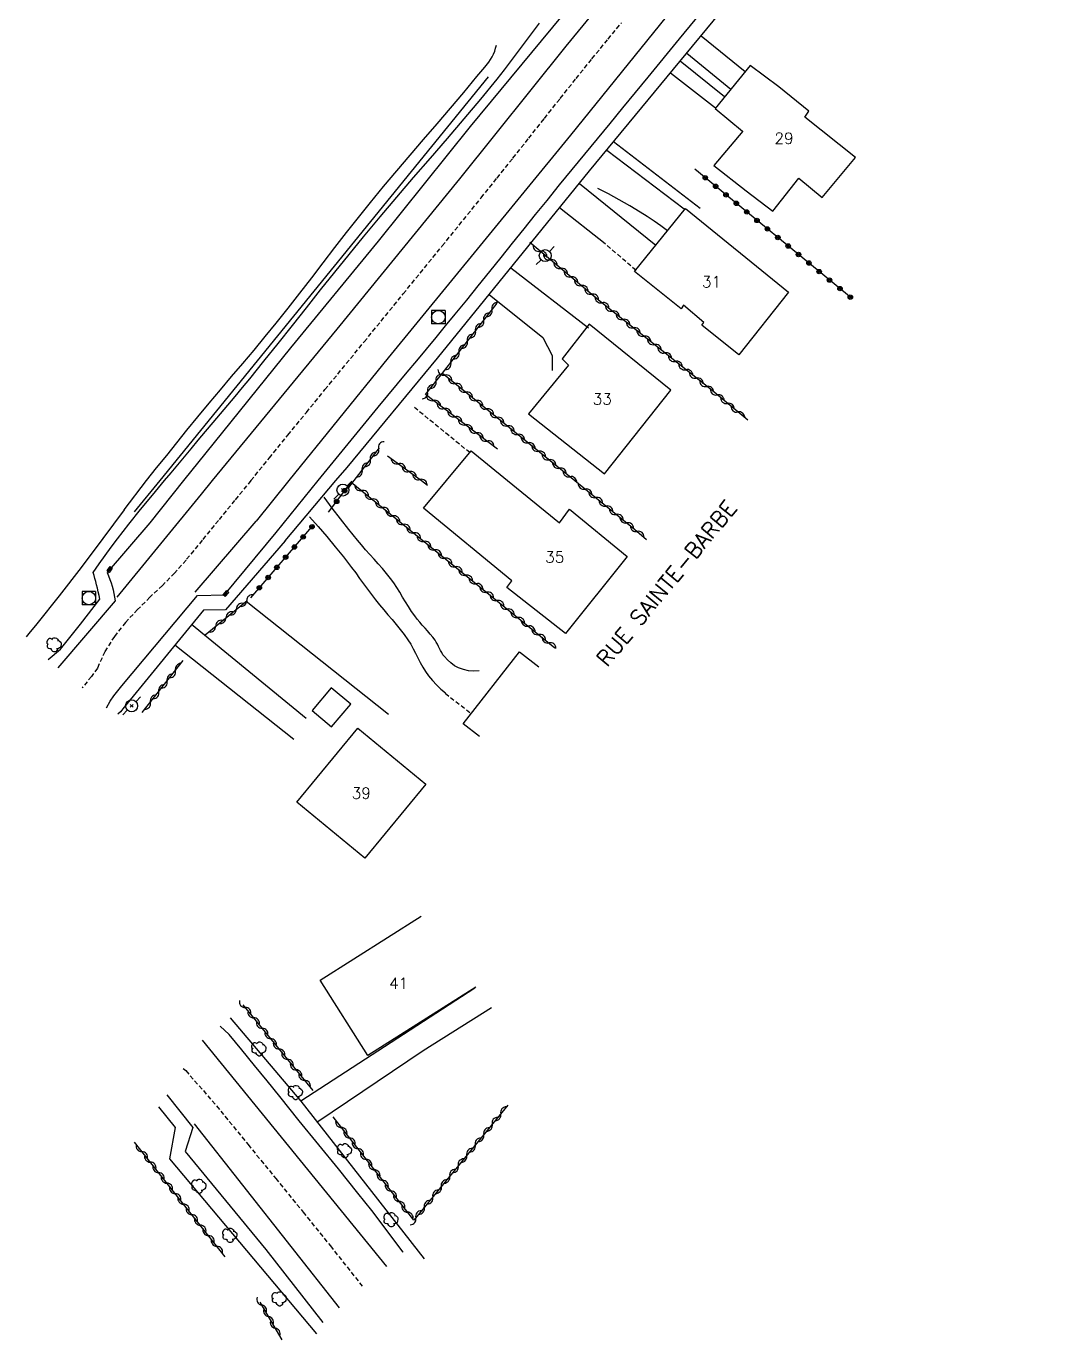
# Model space of a CAD drawing. Header units: millimetres. Extents: x 145000 to 146001, y 142000 to 143001.
# Drawn here: x 145885.2 to 146000, y 142575 to 142721.8 of the extents above; entities that cross this region are included whole.
import ezdxf
from ezdxf.enums import TextEntityAlignment as Align

# ---------------------------------------------------------------- set-up
doc = ezdxf.new("R2010")
doc.units = ezdxf.units.MM
doc.linetypes.add('DASHED', pattern=[0.75, 0.5, -0.25])
doc.layers.get('0').update_dxf_attribs({"linetype": 'CONTINUOUS'})
for name, color, linetype in [('W0001', 6, 'DASHED'), ('W0004', 5, 'CONTINUOUS'), ('W0006', 2, 'CONTINUOUS'), ('W0008', 7, 'CONTINUOUS'), ('W0014', 7, 'CONTINUOUS'), ('W0017', 7, 'CONTINUOUS'), ('W0101', 7, 'CONTINUOUS'), ('W0104', 1, 'CONTINUOUS'), ('W0112', 1, 'DASHED'), ('W0211', 2, 'CONTINUOUS'), ('W0214', 2, 'CONTINUOUS'), ('W0300', 7, 'CONTINUOUS'), ('W0310', 3, 'CONTINUOUS'), ('W0323', 7, 'CONTINUOUS'), ('W0330', 7, 'CONTINUOUS'), ('W0401', 7, 'CONTINUOUS'), ('W0420', 7, 'CONTINUOUS'), ('W0473', 7, 'CONTINUOUS'), ('W0989', 7, 'CONTINUOUS'), ('W0991', 7, 'CONTINUOUS')]:
    doc.layers.add(name, color=color, linetype=linetype)
doc.styles.get("Standard").update_dxf_attribs({"font": 'romans.shx', "width": 0.85})

# ---------------------------------------------------------------- blocks, each defined once
blk = doc.blocks.new('T300')
for p, q in [((-0.8, 0.51), (-0.86, 0.34)), ((-0.86, 0.34), (-0.86, 0.17)), ((-0.86, 0.17), (-0.74, 0.06)), ((-0.69, 0.63), (-0.8, 0.51)), ((-0.8, -0.06), (-0.74, 0.06)), ((-0.74, 0.06), (-0.69, 0.11)), ((-0.57, 0.69), (-0.69, 0.63)), ((-0.46, 0.69), (-0.57, 0.69)), ((-0.29, 0.63), (-0.46, 0.69)), ((-0.29, 0.63), (-0.17, 0.74)), ((-0.23, 0.57), (-0.29, 0.63)), ((-0.17, 0.74), (-0.06, 0.8)), ((-0.06, 0.8), (0.06, 0.8)), ((0.06, 0.8), (0.23, 0.74)), ((0.23, 0.74), (0.34, 0.63)), ((0.34, 0.63), (0.4, 0.51)), ((0.46, 0.46), (0.34, 0.46)), ((0.4, 0.51), (0.4, 0.46)), ((0.57, 0.4), (0.46, 0.46)), ((0.57, 0.4), (0.69, 0.29)), ((0.69, 0.29), (0.74, 0.17)), ((0.74, 0.06), (0.69, -0.17)), ((0.74, 0.17), (0.74, 0.06)), ((-0.8, -0.17), (-0.8, -0.06)), ((-0.8, -0.23), (-0.8, -0.17)), ((-0.74, -0.34), (-0.8, -0.23)), ((-0.69, -0.4), (-0.74, -0.34)), ((-0.51, -0.46), (-0.69, -0.4)), ((-0.4, -0.46), (-0.51, -0.46)), ((-0.4, -0.46), (-0.34, -0.46)), ((-0.34, -0.46), (-0.34, -0.4)), ((-0.34, -0.51), (-0.34, -0.46)), ((-0.29, -0.63), (-0.34, -0.51)), ((-0.17, -0.74), (-0.29, -0.63)), ((-0.06, -0.8), (-0.17, -0.74)), ((0.06, -0.8), (-0.06, -0.8)), ((0.17, -0.74), (0.06, -0.8)), ((0.23, -0.69), (0.17, -0.74)), ((0.29, -0.46), (0.23, -0.46)), ((0.29, -0.63), (0.23, -0.69)), ((0.46, -0.4), (0.29, -0.46)), ((0.34, -0.51), (0.29, -0.63)), ((0.34, -0.51), (0.34, -0.46)), ((0.57, -0.34), (0.46, -0.4)), ((0.63, -0.29), (0.57, -0.34)), ((0.69, -0.17), (0.63, -0.29))]:
    blk.add_line(p, q)
blk = doc.blocks.new('T473')
for p, q in [((-0.166667, 0.166667), (0.166667, -0.166667)), ((-0.166667, -0.166667), (0.166667, 0.166667)), ((0.500001, 0.500001), (1.000002, 1.000002)), ((-1.000002, -1.000002), (-0.500001, -0.500001))]:
    blk.add_line(p, q)
blk.add_ellipse((0, 0), major_axis=(0.471405, 0.471405), ratio=1, start_param=5.4977871438, end_param=11.780972451)
blk = doc.blocks.new('T401')
for p, q in [((-0.3, 0.3), (0, 0.3)), ((-0.3, -0.25), (-0.3, 0.3)), ((-0.3, 0.15), (0, 0.15)), ((-0.3, 0), (0, 0)), ((0, 0.3), (0, -0.25)), ((-0.3, -0.15), (0, -0.15)), ((-0.3, -0.25), (-0.3, -0.3)), ((-0.3, -0.3), (0, -0.3)), ((0, -0.3), (0, -0.25))]:
    blk.add_line(p, q)
blk = doc.blocks.new('T420')
for p, q in [((0.75, 0.75), (-0.75, 0.75)), ((-0.75, 0.75), (-0.75, -0.75)), ((0.75, 0.75), (0.75, -0.75)), ((0.75, -0.75), (-0.75, -0.75))]:
    blk.add_line(p, q)
blk.add_ellipse((0, 0), major_axis=(-0.53, 0.53), ratio=1, start_param=3.926991, end_param=10.210176)
blk = doc.blocks.new('t310o')
at = {"color": 0, "linetype": 'Continuous'}
for centre, start, end in [((-0.5, 0.38), 216.8699, 323.1304), ((0.5, -0.37), 36.8699, 143.1303)]:
    blk.add_arc(centre, 0.625, start, end, dxfattribs=at)
blk = doc.blocks.new('t323o')
at = {"color": 0, "linetype": 'Continuous'}
for radius in [0.25, 0.15]:
    blk.add_circle((0, 0), radius, dxfattribs=at)

msp = doc.modelspace()

# ---------------------------------------------------------------- linework, layer by layer
at = {"layer": 'W0001'}
for points in [[(145910.35, 142671), (145912.42, 142673.54), (145914.49, 142676.09), (145916.56, 142678.63), (145918.64, 142681.18), (145923.02, 142686.52), (145927.39, 142691.88), (145931.75, 142697.24), (145936.1, 142702.62), (145937.88, 142704.83), (145939.65, 142707.05), (145941.41, 142709.28), (145943.18, 142711.5), (145944.94, 142713.73), (145946.71, 142715.95), (145948.49, 142718.16), (145950.29, 142720.36), (145951.8, 142722.19)], [(145910.35, 142671), (145908.54, 142668.78), (145906.72, 142666.56), (145904.91, 142664.34), (145903.1, 142662.12), (145901.82, 142660.67), (145900.46, 142659.29), (145899.06, 142657.96), (145897.69, 142656.6), (145896.33, 142655.15), (145895.09, 142653.58), (145894.02, 142651.88), (145893.2, 142650.04), (145892.53, 142649.11), (145891.5, 142647.85), (145891.5, 142647.85)], [(145902.79, 142605.28), (145903.07, 142605.05), (145905.05, 142602.82), (145906.98, 142600.54), (145910.05, 142596.78), (145913.13, 142593.01), (145916.19, 142589.24), (145919.24, 142585.46), (145922.89, 142580.85)]]:
    msp.add_lwpolyline(points, dxfattribs=at)
at = {"layer": 'W0004'}
for points in [[(145904.92, 142608.45), (145925.51, 142583.15)], [(145920.26, 142578.55), (145904.06, 142599.1)]]:
    msp.add_lwpolyline(points, dxfattribs=at)
at = {"layer": 'W0006'}
for points in [[(145983.37, 142766.27), (145980.26, 142766.31), (145970.95, 142754.58), (145959, 142740.11), (145945.15, 142723), (145934.87, 142710.58), (145924.6, 142697.78), (145914.78, 142685.83), (145905.3, 142674.12), (145902.81, 142671)], [(145917.88, 142671), (145919.55, 142673.05), (145921.23, 142675.11), (145922.91, 142677.16), (145924.59, 142679.21), (145925.66, 142680.51), (145926.74, 142681.81), (145927.82, 142683.11), (145928.9, 142684.4), (145929.98, 142685.7), (145931.06, 142687), (145932.13, 142688.3), (145933.2, 142689.6), (145934.49, 142691.19), (145935.78, 142692.78), (145937.06, 142694.37), (145938.33, 142695.96), (145939.61, 142697.56), (145940.89, 142699.15), (145942.17, 142700.74), (145943.46, 142702.33), (145944.87, 142704.05), (145946.28, 142705.78), (145947.69, 142707.5), (145949.11, 142709.22), (145950.53, 142710.94), (145951.94, 142712.66), (145953.36, 142714.38), (145954.77, 142716.1), (145958.27, 142720.37), (145961.76, 142724.64)], [(145902.81, 142671), (145899.05, 142666.29), (145894.28, 142660.74)], [(145913.17, 142665.2), (145917.88, 142671)], [(145907.41, 142658.23), (145913.17, 142665.2)], [(145894.29, 142660.74), (145894.44, 142660.36), (145894.59, 142659.97), (145894.72, 142659.58), (145894.83, 142659.19), (145894.94, 142658.78), (145895.03, 142658.38), (145895.11, 142657.96), (145895.17, 142657.55)], [(145904.39, 142658.18), (145907.41, 142658.23)]]:
    msp.add_lwpolyline(points, dxfattribs=at)
at = {"layer": 'W0008'}
for points in [[(145993.33, 142767.86), (145982.48, 142754.41), (145974.3, 142744.43), (145964.33, 142732.39), (145956.77, 142722.83), (145946.07, 142709.62), (145935.98, 142697.28), (145925.69, 142684.74), (145914.61, 142671)], [(145906.08, 142671), (145919.99, 142687.93), (145933.7, 142704.74), (145945.61, 142719.57), (145958.35, 142735.09), (145971.39, 142751.13), (145983.39, 142766.02)], [(145895.41, 142657.99), (145904.83, 142669.48), (145906.08, 142671)], [(145914.61, 142671), (145910.96, 142666.48)], [(145904.12, 142658.53), (145910.96, 142666.48)]]:
    msp.add_lwpolyline(points, dxfattribs=at)
at = {"layer": 'W0014'}
for points in [[(145919.85, 142671), (145921.11, 142672.48), (145931.21, 142684.68), (145948.22, 142705.62), (145972.86, 142735.46), (145988.85, 142755.51), (145996.12, 142764.63), (145995.34, 142767.56), (146000, 142773.21)], [(145900.69, 142671), (145901.43, 142671.89), (145902.18, 142672.77), (145902.92, 142673.66), (145903.66, 142674.55), (145904.47, 142675.53), (145905.29, 142676.51), (145906.12, 142677.49), (145906.94, 142678.46), (145907.76, 142679.44), (145908.59, 142680.42), (145909.4, 142681.4), (145910.22, 142682.38), (145911.82, 142684.36), (145913.41, 142686.34), (145914.99, 142688.33), (145916.57, 142690.33), (145918.15, 142692.32), (145919.73, 142694.31), (145921.33, 142696.29), (145922.94, 142698.26), (145924.79, 142700.48), (145926.66, 142702.68), (145928.55, 142704.87), (145930.44, 142707.05), (145932.33, 142709.24), (145934.21, 142711.44), (145936.06, 142713.65), (145937.89, 142715.89), (145938.7, 142716.92), (145939.5, 142717.96), (145940.28, 142719), (145941.06, 142720.05), (145941.84, 142721.1), (145942.62, 142722.15)], [(145892.73, 142660.73), (145893.38, 142661.69), (145894.05, 142662.63), (145894.73, 142663.57), (145895.43, 142664.5), (145896.71, 142666.15), (145898.02, 142667.78), (145899.35, 142669.39), (145900.69, 142671)], [(145914.19, 142664.28), (145919.85, 142671)], [(145914.19, 142664.28), (145907.5, 142656.57), (145905.05, 142656.53), (145896.17, 142645.69)], [(145893.48, 142657.76), (145893.39, 142658.17), (145893.29, 142658.57), (145893.2, 142658.97), (145893.1, 142659.37), (145893.01, 142659.71), (145892.92, 142660.05), (145892.83, 142660.39), (145892.73, 142660.73)], [(145887.7, 142651), (145889.08, 142652.16), (145891.29, 142654.96), (145893.48, 142657.76)], [(145895.17, 142657.55), (145888.78, 142650.09)], [(145895.94, 142648.08), (145904.39, 142658.18)], [(145894.22, 142645.62), (145894.62, 142646.37), (145895.05, 142646.95), (145895.48, 142647.52), (145895.94, 142648.08)], [(145896.17, 142645.69), (145895.77, 142645.15), (145895.48, 142644.9)], [(145908.05, 142610.94), (145915.92, 142601.63), (145929.73, 142584.02)], [(145927.37, 142584.77), (145927.37, 142584.77), (145923.87, 142589.43), (145923.87, 142589.43), (145922.32, 142591.36), (145920.14, 142594.06), (145917.96, 142596.76), (145915.77, 142599.46), (145913.59, 142602.16), (145912.18, 142603.9), (145910.77, 142605.64), (145909.35, 142607.38), (145907.93, 142609.11), (145906.93, 142610.03)], [(145900.94, 142602.34), (145903.86, 142598.68), (145903, 142596.03), (145912.02, 142585.07), (145918.39, 142576.91), (145918.39, 142576.91)], [(145900.03, 142601), (145901.89, 142598.7)], [(145901.89, 142598.7), (145901.24, 142595.18), (145917.7, 142575.62)]]:
    msp.add_lwpolyline(points, dxfattribs=at)
at = {"layer": 'W0017'}
for points in [[(145965.61, 142716.71), (145960.68, 142720.7)], [(145963.31, 142713.91), (145958.35, 142717.88)], [(145959.1, 142718.79), (145964.01, 142714.76)], [(145957.28, 142716.59), (145962.3, 142712.67)], [(145960.58, 142701.42), (145950.9, 142708.86)], [(145950.14, 142707.95), (145958.79, 142701.38)], [(145947.08, 142704.21), (145955.64, 142697.34)], [(145949.95, 142697.48), (145944.87, 142701.5)], [(145948.09, 142688.05), (145939.41, 142694.77)], [(145937.01, 142691.81), (145942.99, 142686.99), (145944.03, 142685), (145944.02, 142683.33)], [(145935.86, 142649.75), (145935.27, 142649.71), (145934.69, 142649.76), (145934.12, 142649.88), (145933.57, 142650.07), (145933.11, 142650.31), (145932.7, 142650.62), (145932.33, 142650.97), (145931.99, 142651.35), (145931.83, 142651.55), (145931.69, 142651.78), (145931.56, 142652.01), (145931.44, 142652.24), (145931.33, 142652.48), (145931.21, 142652.71), (145931.08, 142652.94), (145930.94, 142653.16), (145930.68, 142653.52), (145930.4, 142653.86), (145930.11, 142654.2), (145929.82, 142654.53), (145929.52, 142654.86), (145929.23, 142655.19), (145928.95, 142655.53), (145928.67, 142655.88), (145928.31, 142656.39), (145927.97, 142656.92), (145927.64, 142657.45), (145927.32, 142657.98), (145927, 142658.52), (145926.67, 142659.05), (145926.32, 142659.57), (145925.96, 142660.08), (145925.52, 142660.63), (145925.07, 142661.18), (145924.6, 142661.71), (145924.13, 142662.24), (145923.65, 142662.76), (145923.18, 142663.28), (145922.71, 142663.81), (145922.26, 142664.35), (145921.3, 142665.53), (145920.36, 142666.72), (145919.44, 142667.93), (145918.53, 142669.14)], [(145916.9, 142666.97), (145917.88, 142665.87), (145918.84, 142664.75), (145919.78, 142663.62), (145920.7, 142662.47), (145921.17, 142661.88), (145921.62, 142661.29), (145922.07, 142660.68), (145922.51, 142660.08), (145922.95, 142659.47), (145923.39, 142658.87), (145923.84, 142658.27), (145924.3, 142657.67), (145924.75, 142657.11), (145925.2, 142656.56), (145925.67, 142656.02), (145926.14, 142655.47), (145926.6, 142654.93), (145927.05, 142654.37), (145927.49, 142653.8), (145927.91, 142653.22), (145928.22, 142652.73), (145928.5, 142652.22), (145928.77, 142651.71), (145929.03, 142651.19), (145929.29, 142650.68), (145929.57, 142650.17), (145929.87, 142649.67), (145930.21, 142649.2), (145930.64, 142648.67), (145931.1, 142648.18), (145931.6, 142647.71), (145932.13, 142647.28)], [(145916.52, 142644.42), (145903.72, 142654.91)], [(145901.86, 142652.65), (145915.14, 142642.12)], [(145935.38, 142614.26), (145915.92, 142601.63)], [(145917.74, 142599.31), (145929.62, 142607.29), (145937.27, 142612.12)]]:
    msp.add_lwpolyline(points, dxfattribs=at)
at = {"layer": 'W0101'}
for points in [[(145966.19, 142717.42), (145962.25, 142712.61), (145965.33, 142710.06), (145965.34, 142710.07), (145962.11, 142706.24), (145965.74, 142703.38), (145965.74, 142703.39), (145968.72, 142701.11), (145971.6, 142704.83), (145974.23, 142702.64), (145977.96, 142707.11), (145972.29, 142711.62), (145972.75, 142712.29), (145969.36, 142715.04)], [(145958.93, 142701.41), (145970.47, 142692.07), (145964.92, 142685.05), (145960.77, 142688.38), (145961, 142688.69), (145958.73, 142690.6), (145958.47, 142690.22), (145953.24, 142694.37)], [(145949.9, 142671.75), (145957.31, 142681.13), (145948.17, 142688.51), (145945.16, 142684.6), (145945.88, 142683.92), (145941.4, 142678.47)], [(145923.09, 142628.8), (145915.5, 142635.05), (145922.32, 142643.33), (145929.9, 142637.09)]]:
    msp.add_lwpolyline(points, close=True, dxfattribs=at)
for points in [[(145932.22, 142671), (145934.98, 142674.32)], [(145934.98, 142674.32), (145939.06, 142671)], [(145939.06, 142671), (145944.85, 142666.29), (145945.98, 142667.81), (145952.41, 142662.51), (145945.51, 142653.93), (145938.97, 142659.05), (145939.52, 142659.79), (145929.67, 142667.94), (145932.22, 142671)], [(145935.92, 142642.4), (145934.09, 142643.83), (145940.37, 142651.87), (145942.53, 142650.19)], [(145918.1, 142615.16), (145929.39, 142622.31)], [(145935.52, 142614.38), (145923.44, 142606.73), (145918.1, 142615.16)]]:
    msp.add_lwpolyline(points, dxfattribs=at)
at = {"layer": 'W0104'}
msp.add_lwpolyline([(145919.38, 142643.47), (145921.51, 142646), (145919.34, 142647.83), (145917.21, 142645.3)], close=True, dxfattribs=at)
at = {"layer": 'W0112'}
for points in [[(145953.41, 142694.51), (145949.95, 142697.48)], [(145934.83, 142674.13), (145928.51, 142679.28)], [(145932.07, 142647.23), (145934.99, 142644.98)]]:
    msp.add_lwpolyline(points, dxfattribs=at)
at = {"layer": 'W0211'}
msp.add_lwpolyline([(145956.93, 142698.93), (145956.19, 142699.48), (145955.43, 142700.01), (145954.67, 142700.52), (145953.89, 142701.02), (145952.72, 142701.72), (145951.54, 142702.4), (145950.35, 142703.05), (145949.14, 142703.67)], dxfattribs=at)
at = {"layer": 'W0214'}
for points in [[(145898.7, 142671), (145899.82, 142672.42), (145900.94, 142673.83), (145902.07, 142675.24), (145903.21, 142676.65), (145904.44, 142678.15), (145905.69, 142679.65), (145906.94, 142681.14), (145908.2, 142682.63), (145909.45, 142684.11), (145910.71, 142685.6), (145911.95, 142687.1), (145913.18, 142688.61), (145914.52, 142690.28), (145915.84, 142691.97), (145917.15, 142693.66), (145918.45, 142695.35), (145919.75, 142697.05), (145921.06, 142698.74), (145922.39, 142700.42), (145923.73, 142702.09), (145925.19, 142703.87), (145926.67, 142705.64), (145928.17, 142707.39), (145929.67, 142709.14), (145931.17, 142710.89), (145932.67, 142712.64), (145934.15, 142714.4), (145935.61, 142716.18), (145936.06, 142716.71), (145936.52, 142717.23), (145936.95, 142717.78), (145937.33, 142718.37), (145937.48, 142718.68), (145937.62, 142719.01), (145937.72, 142719.34), (145937.8, 142719.68)], [(145896.18, 142667.75), (145898.7, 142671)], [(145896.18, 142667.75), (145893.8, 142664.52), (145891.38, 142661.31), (145888.93, 142658.14), (145886.43, 142654.99), (145885.54, 142653.9), (145885.24, 142653.55)]]:
    msp.add_lwpolyline(points, dxfattribs=at)
at = {"layer": 'W0300'}
for points in [[(145900.2, 142671), (145936.92, 142716.14)], [(145897.36, 142667.52), (145900.2, 142671)]]:
    msp.add_lwpolyline(points, dxfattribs=at)
at = {"layer": 'W0310'}
for points in [[(145965.91, 142677.77), (145961.91, 142681.07), (145949.42, 142691.04), (145941.53, 142697.61)], [(145931.79, 142683.01), (145937.87, 142690.84)], [(145937.94, 142674.53), (145929.88, 142680.63), (145931.77, 142683.01), (145946.56, 142671)], [(145921.89, 142671), (145924.73, 142674.68)], [(145925.61, 142673.77), (145929.42, 142671)], [(145921.19, 142670.1), (145921.89, 142671)], [(145921.57, 142670.83), (145944.34, 142652.32)], [(145929.42, 142671), (145930.11, 142670.5)], [(145946.56, 142671), (145953.25, 142665.56), (145954.6, 142664.43)], [(145905.26, 142653.77), (145909.93, 142657.62)], [(145898.2, 142645.07), (145902.8, 142650.88)], [(145917.31, 142602.82), (145909.49, 142612.4)], [(145939.08, 142601.21), (145928.57, 142588.34), (145919.54, 142599.88)], [(145907.49, 142584.25), (145897.35, 142597.05)], [(145913.84, 142574.97), (145911.39, 142579.16)]]:
    msp.add_lwpolyline(points, dxfattribs=at)
at = {"layer": 'W0323'}
for points in [[(145977.48, 142691.42), (145959.99, 142705.81)], [(145919.04, 142667.49), (145921.58, 142670.85)], [(145910.33, 142657.9), (145917.39, 142666.09)]]:
    msp.add_lwpolyline(points, dxfattribs=at)
at = {"layer": 'W0330'}
msp.add_lwpolyline([(145909.81, 142657.53), (145925.74, 142644.91)], dxfattribs=at)

# ---------------------------------------------------------------- block references
at = {"layer": 'W0300'}
for p in [(145888.4, 142652.65), (145911.3, 142607.47), (145915.37, 142602.6), (145920.86, 142596.1), (145904.58, 142592.13), (145926.06, 142588.38), (145908.04, 142586.63), (145913.57, 142579.54)]:
    msp.add_blockref('T300', p, dxfattribs=at)
at = {"layer": 'W0310'}
for p, rotation in [((145942.68, 142696.65), 140.2479803533613), ((145943.83, 142695.69), 140.2479803533613), ((145944.99, 142694.73), 140.2479803533613), ((145946.14, 142693.77), 140.2479803533613), ((145947.29, 142692.81), 140.2479803533613), ((145948.45, 142691.85), 140.2479803533613), ((145937.31, 142690.12), 52.1757430107251), ((145949.6, 142690.9), 141.381643444046), ((145936.39, 142688.94), 52.1757430107251), ((145950.77, 142689.96), 141.381643444046), ((145951.95, 142689.02), 141.381643444046), ((145935.47, 142687.75), 52.1757430107251), ((145953.12, 142688.09), 141.381643444046), ((145934.55, 142686.57), 52.1757430107251), ((145954.29, 142687.15), 141.381643444046), ((145955.46, 142686.22), 141.381643444046), ((145932.71, 142684.2), 52.1757430107251), ((145933.63, 142685.38), 52.1757430107251), ((145956.63, 142685.28), 141.381643444046), ((145957.81, 142684.34), 141.381643444046), ((145958.98, 142683.41), 141.381643444046), ((145931.05, 142682.11), 51.53760005761637), ((145932.04, 142682.79), 320.9163825613884), ((145933.2, 142681.85), 320.9163825613884), ((145960.15, 142682.47), 141.381643444046), ((145961.32, 142681.54), 141.381643444046), ((145930.12, 142680.94), 51.53760005761637), ((145930.77, 142679.96), 142.8604291581781), ((145934.37, 142680.9), 320.9163825613884), ((145935.53, 142679.95), 320.9163825613884), ((145962.49, 142680.59), 140.5289374563152), ((145931.96, 142679.06), 142.8604291581781), ((145936.7, 142679.01), 320.9163825613884), ((145963.64, 142679.64), 140.5289374563152), ((145964.8, 142678.68), 140.5289374563152), ((145933.16, 142678.15), 142.8604291581781), ((145934.35, 142677.24), 142.8604291581781), ((145937.86, 142678.06), 320.9163825613884), ((145939.03, 142677.12), 320.9163825613884), ((145935.55, 142676.34), 142.8604291581781), ((145940.19, 142676.17), 320.9163825613884), ((145924.64, 142674.56), 52.29080881547359), ((145936.75, 142675.43), 142.8604291581781), ((145941.35, 142675.23), 320.9163825613884), ((145942.52, 142674.28), 320.9163825613884), ((145923.72, 142673.37), 52.29080881547359), ((145926.83, 142672.89), 323.9385129633312), ((145943.68, 142673.33), 320.9163825613884), ((145922.8, 142672.19), 52.29080881547359), ((145928.04, 142672.01), 323.9385129633312), ((145929.25, 142671.12), 323.9385129633312), ((145944.85, 142672.39), 320.9163825613884), ((145946.01, 142671.44), 320.9163825613884), ((145922.73, 142669.89), 320.8949475431486), ((145947.72, 142670.05), 320.9163825613975), ((145923.89, 142668.94), 320.8949475431486), ((145948.89, 142669.11), 320.9163825613975), ((145950.05, 142668.16), 320.9163825613975), ((145925.06, 142667.99), 320.8949475431486), ((145926.22, 142667.05), 320.8949475431486), ((145951.21, 142667.22), 320.9163825613975), ((145927.39, 142666.1), 320.8949475431486), ((145952.38, 142666.27), 320.9163825613975), ((145953.54, 142665.32), 320.1617909625746), ((145928.55, 142665.16), 320.8949475431486), ((145929.71, 142664.21), 320.8949475431486), ((145930.88, 142663.26), 320.8949475431486), ((145932.04, 142662.32), 320.8949475431486), ((145933.21, 142661.37), 320.8949475431486), ((145934.37, 142660.42), 320.8949475431486), ((145935.53, 142659.48), 320.8949475431486), ((145936.7, 142658.53), 320.8949475431486), ((145908.73, 142656.64), 39.56188970760352), ((145909.89, 142657.59), 39.56188970760352), ((145937.86, 142657.59), 320.8949475431486), ((145939.03, 142656.64), 320.8949475431486), ((145907.57, 142655.68), 39.56188970760352), ((145940.19, 142655.69), 320.8949475431486), ((145906.42, 142654.73), 39.56188970760352), ((145941.35, 142654.75), 320.8949475431486), ((145942.52, 142653.8), 320.8949475431486), ((145943.68, 142652.86), 320.8949475431486), ((145901.92, 142649.77), 51.65657673499649), ((145900.99, 142648.6), 51.65657673499649), ((145899.13, 142646.24), 51.65657673499649), ((145900.06, 142647.42), 51.65657673499649), ((145909.72, 142612.12), 129.1967024989762), ((145910.67, 142610.96), 129.1967024989762), ((145911.62, 142609.79), 129.1967024989762), ((145912.57, 142608.63), 129.1967024989762), ((145913.51, 142607.47), 129.1967024989762), ((145914.46, 142606.31), 129.1967024989762), ((145915.41, 142605.14), 129.1967024989762), ((145916.36, 142603.98), 129.1967024989762), ((145937.33, 142599.07), 230.7644995774002), ((145938.28, 142600.23), 230.7644995774002), ((145920.47, 142598.7), 128.0207915833022), ((145936.38, 142597.91), 230.7644995774002), ((145921.39, 142597.52), 128.0207915833022), ((145922.32, 142596.33), 128.0207915833022), ((145935.43, 142596.75), 230.7644995774002), ((145898.17, 142596.01), 128.3923611383507), ((145899.11, 142594.83), 128.3923611383507), ((145923.24, 142595.15), 128.0207915833022), ((145934.48, 142595.59), 230.7644995774002), ((145900.04, 142593.66), 128.3923611383507), ((145924.16, 142593.97), 128.0207915833022), ((145932.58, 142593.26), 230.7644995774002), ((145933.53, 142594.42), 230.7644995774002), ((145900.97, 142592.48), 128.3923611383507), ((145925.09, 142592.79), 128.0207915833022), ((145931.64, 142592.1), 230.7644995774002), ((145901.9, 142591.31), 128.3923611383507), ((145926.01, 142591.61), 128.0207915833022), ((145926.94, 142590.43), 128.0207915833022), ((145930.69, 142590.94), 230.7644995774002), ((145902.83, 142590.13), 128.3923611383507), ((145903.76, 142588.95), 128.3923611383507), ((145927.86, 142589.24), 128.0207915833022), ((145929.74, 142589.78), 230.7644995774002), ((145904.7, 142587.78), 128.3923611383507), ((145928.79, 142588.61), 230.7644995774002), ((145905.63, 142586.6), 128.3923611383507), ((145906.56, 142585.43), 128.3923611383507), ((145911.57, 142578.86), 120.2891267855428), ((145912.33, 142577.56), 120.2891267855428), ((145913.08, 142576.27), 120.2891267855428)]:
    msp.add_blockref('t310o', p, dxfattribs=dict(at, rotation=rotation))
at = {"layer": 'W0323'}
for p, rotation in [((145961.15, 142704.86), 140.5511521455058), ((145962.31, 142703.9), 140.5511521455058), ((145963.47, 142702.95), 140.5511521455058), ((145964.63, 142702), 140.5511521455058), ((145965.79, 142701.04), 140.5511521455058), ((145966.94, 142700.09), 140.5511521455058), ((145968.1, 142699.14), 140.5511521455058), ((145969.26, 142698.18), 140.5511521455058), ((145970.42, 142697.23), 140.5511521455058), ((145971.58, 142696.28), 140.5511521455058), ((145972.74, 142695.33), 140.5511521455058), ((145973.89, 142694.37), 140.5511521455058), ((145975.05, 142693.42), 140.5511521455058), ((145976.21, 142692.47), 140.5511521455058), ((145977.37, 142691.51), 140.5511521455058), ((145919.94, 142668.68), 52.90980827952698), ((145920.84, 142669.88), 52.90980827952698), ((145917.18, 142665.85), 49.23390601082692), ((145916.2, 142664.71), 49.23390601082692), ((145915.22, 142663.58), 49.23390601082692), ((145913.26, 142661.31), 49.23390601082692), ((145914.24, 142662.44), 49.23390601082692), ((145912.28, 142660.17), 49.23390601082692), ((145911.3, 142659.03), 49.23390601082692)]:
    msp.add_blockref('t323o', p, dxfattribs=dict(at, rotation=rotation))
at = {"layer": 'W0401'}
for p, rotation in [((145894.69, 142660.99), 325.3023623936738), ((145907.46, 142658.48), 139.0760149939418)]:
    msp.add_blockref('T401', p, dxfattribs=dict(at, rotation=rotation))
at = {"layer": 'W0420'}
for p in [(145931.31, 142689.28), (145892.24, 142657.87)]:
    msp.add_blockref('T420', p, dxfattribs=at)
at = {"layer": 'W0473'}
for p in [(145943.26, 142696.16), (145920.64, 142669.95), (145897.02, 142645.83)]:
    msp.add_blockref('T473', p, dxfattribs=at)

# ---------------------------------------------------------------- texts
at = {"layer": 'W0989'}
msp.add_text('RUE SAINTE-BARBE   ', height=1.75, rotation=50.6592, dxfattribs=at).set_placement((145950.2, 142650.08))
at = {"layer": 'W0991'}
for s, p in [('29', (145969.96, 142709.27)), ('31', (145961.85, 142693.23)), ('33', (145949.64, 142680.13)), ('35', (145944.33, 142662.46)), ('39', (145922.7, 142636.07)), ('41', (145926.88, 142614.82))]:
    msp.add_text(s, height=1.25, dxfattribs=at).set_placement(p, align=Align.MIDDLE_CENTER)

doc.saveas('drawing.dxf')
